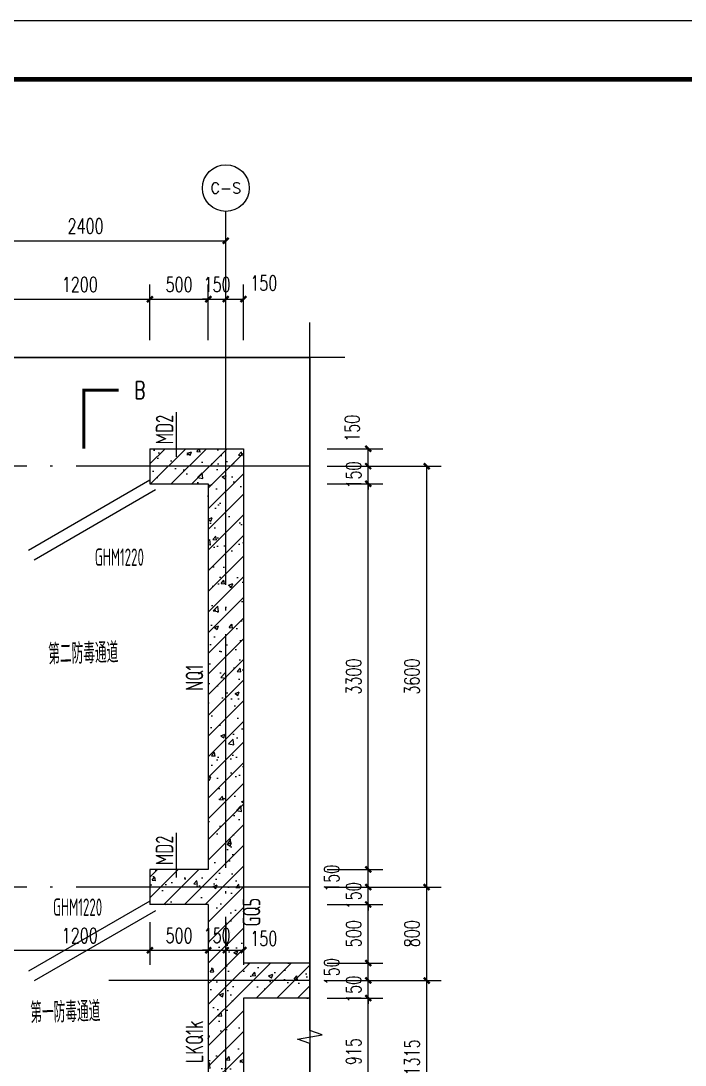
# Model space of a CAD drawing. Extents: x 37906 to 290206, y -18154 to 41246.
# Drawn here: x 137850 to 143533, y 32313 to 41246 of the extents above; entities that cross this region are included whole.
import ezdxf
from ezdxf.enums import TextEntityAlignment as Align

# ---------------------------------------------------------------- set-up
doc = ezdxf.new("R2010")
doc.units = 0
doc.header["$LTSCALE"] = 1000
doc.header["$MEASUREMENT"] = 0
doc.linetypes.add('DOTE', pattern=[2.42, 2, -0.2, 0.02, -0.2])
for name, color, linetype in [('AXIS', 3, 'Continuous'), ('AXIS_TEXT', 7, 'Continuous'), ('DIM_SYMB', 3, 'Continuous'), ('DOTE', 1, 'DOTE'), ('ECA_TK', 7, 'Continuous'), ('PUB_DIM', 3, 'Continuous'), ('PUB_HATCH', 8, 'Continuous'), ('PUB_TEXT', 7, 'Continuous'), ('RF-M', 7, 'Continuous'), ('RF-MBH', 11, 'Continuous'), ('RF-QT', 30, 'Continuous'), ('TEXT', 7, 'Continuous'), ('tk', 7, 'Continuous')]:
    doc.layers.add(name, color=color, linetype=linetype)
doc.layers.add('RF-WZ', color=110, linetype='Continuous', lineweight=0)
doc.styles.add('8B2_02', font='tssdeng.shx', dxfattribs={"width": 0.6, "bigfont": 'TSSDCHN.shx'})
doc.styles.add('_TCH_AXIS', font='COMPLEX', dxfattribs={"bigfont": 'GBCBIG'})
doc.styles.add('_TCH_DIM_T3', font='SIMPLEX', dxfattribs={"width": 0.705882, "bigfont": 'GBCBIG'})
doc.styles.add('_TCH_LABEL', font='COMPLEX', dxfattribs={"bigfont": 'GBCBIG'})
doc.styles.add('_TCH_WINDOW', font='tssdeng.shx', dxfattribs={"width": 0.8, "height": 3.5, "bigfont": 'tssdchn.shx'})
doc.styles.add('COMPLEX', font='COMPLEX.shx', dxfattribs={"width": 0.65})
doc.styles.get("Standard").update_dxf_attribs({"font": 'tssdeng2.shx', "width": 0.7, "bigfont": 'hztxt.shx'})
doc.styles.add('TSSD_Rein', font='tssdeng2.shx', dxfattribs={"width": 0.7, "bigfont": 'tssdchn.shx'})
doc.dimstyles.new('_TCH_ARCH&&50', dxfattribs={"dimtxt": 127.5, "dimasz": 50, "dimexe": 125, "dimexo": 150, "dimgap": 61.25, "dimtad": 1, "dimdec": 0, "dimrnd": 5, "dimzin": 0, "dimdsep": 46, "dimtxsty": '_TCH_DIM_T3', "dimblk": 'ARCHTICK', "dimcen": 0.09, "dimclrt": 7, "dimazin": 2, "dimtfac": 1, "dimtdec": 0, "dimtix": 1, "dimtmove": 2, "dimatfit": 3, "dimfxl": 1, "dimtolj": 1, "dimtzin": 0, "dimarcsym": 0})
pattern_1 = [(45, (-1661801.9, -37604.78), (-88.388348, 88.388348), []), (50, (-1661801.9, -37604.78), (358.63009, -31.376067), [37.5, -412.5]), (355, (-1661801.9, -37604.8), (-69.37567, 376.09607), [30, -330]), (100.4514, (-1661772, -37607.4), (289.25469, 344.71977), [31.870095, -350.571056]), (46.1842, (-1661801.9, -37504.8), (533.62052, -82.75951), [56.25, -618.75]), (96.6356, (-1661757.43, -37511.7), (467.33135, 487.05894), [47.80514, -525.8565]), (351.1842, (-1661801.9, -37504.8), (467.33097, 487.0593), [45, -495]), (21, (-1661751.9, -37529.78), (298.453526, -201.309445), [37.5, -412.5]), (326, (-1661751.9, -37529.8), (121.657666, 362.57502), [30, -330]), (71.4514, (-1661727.03, -37546.56), (420.111314, 161.26525), [31.870095, -350.571056]), (37.5, (-1661801.9, -37604.78), (6.079928, 166.446927), [0, -326, 0, -335, 0, -331.25]), (7.5, (-1661801.9, -37604.78), (131.534769, 197.205856), [0, -191, 0, -318.5, 0, -126.25]), (327.5, (-1661913.4, -37604.78), (266.911218, -11.277436), [0, -125, 0, -390, 0, -517.5]), (317.5, (-1661963.4, -37604.78), (291.593085, 50.05249), [0, -162.5, 0, -259, 0, -367.5])]

# ---------------------------------------------------------------- blocks, each defined once
blk = doc.blocks.new('10B_A1E图框')
at = {"layer": 'ECA_TK'}
blk.add_lwpolyline([(0, 0), (841, 0), (841, 594), (0, 594)], close=True, dxfattribs=at)
at = {"layer": 'ECA_TK', "const_width": 0.8}
blk.add_lwpolyline([(831, 10), (831, 584), (18, 584), (18, 10)], close=True, dxfattribs=at)
blk = doc.blocks.new('_ArchTick')
at = {"color": 0, "linetype": 'ByBlock', "const_width": 0.4}
blk.add_lwpolyline([(-0.5, -0.5), (0.5, 0.5)], dxfattribs=at)
blk = doc.blocks.new('*D373')
at = {"layer": 'Defpoints', "color": 0, "transparency": 16777216}
for p in [(137753.5, 33686.3), (138953.5, 33686.3), (138953.5, 33296.1)]:
    blk.add_point(p, dxfattribs=at)
at = {"layer": 'PUB_DIM', "color": 0, "lineweight": -2, "transparency": 16777216}
for p, q in [((137753.5, 33536.3), (137753.5, 33171.1)), ((138953.5, 33536.3), (138953.5, 33171.1)), ((137753.5, 33296.1), (138953.5, 33296.1))]:
    blk.add_line(p, q, dxfattribs=at)
at = {"layer": 'PUB_DIM', "color": 0, "lineweight": -2, "transparency": 16777216, "xscale": 50, "yscale": 50, "zscale": 50, "rotation": 180}
blk.add_blockref('_ArchTick', (137753.5, 33296.1), dxfattribs=at)
at = {"layer": 'PUB_DIM', "color": 0, "lineweight": -2, "transparency": 16777216, "xscale": 50, "yscale": 50, "zscale": 50}
blk.add_blockref('_ArchTick', (138953.5, 33296.1), dxfattribs=at)
at = {"layer": 'PUB_DIM', "color": 7, "transparency": 16777216, "insert": (138353.5, 33421.1), "char_height": 127.5, "attachment_point": 5, "style": '_TCH_DIM_T3'}
blk.add_mtext('\\A1;1200', dxfattribs=at)
blk = doc.blocks.new('*D374')
at = {"layer": 'Defpoints', "color": 0, "transparency": 16777216}
for p in [(138953.5, 33686.3), (139453.5, 33686.3), (139453.5, 33296.1)]:
    blk.add_point(p, dxfattribs=at)
at = {"layer": 'PUB_DIM', "color": 0, "lineweight": -2, "transparency": 16777216}
for p, q in [((138953.5, 33536.3), (138953.5, 33171.1)), ((139453.5, 33536.3), (139453.5, 33171.1)), ((138953.5, 33296.1), (139453.5, 33296.1))]:
    blk.add_line(p, q, dxfattribs=at)
at = {"layer": 'PUB_DIM', "color": 0, "lineweight": -2, "transparency": 16777216, "xscale": 50, "yscale": 50, "zscale": 50, "rotation": 180}
blk.add_blockref('_ArchTick', (138953.5, 33296.1), dxfattribs=at)
at = {"layer": 'PUB_DIM', "color": 0, "lineweight": -2, "transparency": 16777216, "xscale": 50, "yscale": 50, "zscale": 50}
blk.add_blockref('_ArchTick', (139453.5, 33296.1), dxfattribs=at)
at = {"layer": 'PUB_DIM', "color": 7, "transparency": 16777216, "insert": (139203.5, 33421.1), "char_height": 127.5, "attachment_point": 5, "style": '_TCH_DIM_T3'}
blk.add_mtext('\\A1;500', dxfattribs=at)
blk = doc.blocks.new('*D375')
at = {"layer": 'Defpoints', "color": 0, "transparency": 16777216}
for p in [(139453.5, 33686.3), (139603.5, 33686.3), (139603.5, 33296.1)]:
    blk.add_point(p, dxfattribs=at)
at = {"layer": 'PUB_DIM', "color": 0, "lineweight": -2, "transparency": 16777216}
for p, q in [((139453.5, 33536.3), (139453.5, 33171.1)), ((139603.5, 33536.3), (139603.5, 33171.1)), ((139453.5, 33296.1), (139403.5, 33296.1)), ((139453.5, 33296.1), (139603.5, 33296.1)), ((139603.5, 33296.1), (139653.5, 33296.1))]:
    blk.add_line(p, q, dxfattribs=at)
at = {"layer": 'PUB_DIM', "color": 0, "lineweight": -2, "transparency": 16777216, "xscale": 50, "yscale": 50, "zscale": 50}
blk.add_blockref('_ArchTick', (139453.5, 33296.1), dxfattribs=at)
at = {"layer": 'PUB_DIM', "color": 0, "lineweight": -2, "transparency": 16777216, "xscale": 50, "yscale": 50, "zscale": 50, "rotation": 180}
blk.add_blockref('_ArchTick', (139603.5, 33296.1), dxfattribs=at)
at = {"layer": 'PUB_DIM', "color": 7, "transparency": 16777216, "insert": (139528.5, 33421.1), "char_height": 127.5, "attachment_point": 5, "style": '_TCH_DIM_T3'}
blk.add_mtext('\\A1;150', dxfattribs=at)
blk = doc.blocks.new('*D376')
at = {"layer": 'Defpoints', "color": 0, "transparency": 16777216}
for p in [(139603.5, 33686.3), (139753.5, 33686.3), (139753.5, 33296.1)]:
    blk.add_point(p, dxfattribs=at)
at = {"layer": 'PUB_DIM', "color": 0, "lineweight": -2, "transparency": 16777216}
for p, q in [((139603.5, 33536.3), (139603.5, 33171.1)), ((139753.5, 33536.3), (139753.5, 33171.1)), ((139603.5, 33296.1), (139753.5, 33296.1))]:
    blk.add_line(p, q, dxfattribs=at)
at = {"layer": 'PUB_DIM', "color": 0, "lineweight": -2, "transparency": 16777216, "xscale": 50, "yscale": 50, "zscale": 50, "rotation": 180}
blk.add_blockref('_ArchTick', (139603.5, 33296.1), dxfattribs=at)
at = {"layer": 'PUB_DIM', "color": 0, "lineweight": -2, "transparency": 16777216, "xscale": 50, "yscale": 50, "zscale": 50}
blk.add_blockref('_ArchTick', (139753.5, 33296.1), dxfattribs=at)
at = {"layer": 'PUB_DIM', "color": 7, "transparency": 16777216, "insert": (139928.5, 33395.6), "char_height": 127.5, "attachment_point": 5, "style": '_TCH_DIM_T3'}
blk.add_mtext('\\A1;150', dxfattribs=at)
blk = doc.blocks.new('*D399')
at = {"layer": 'Defpoints', "color": 0, "transparency": 16777216}
for p in [(140321.7, 32886.3), (140821.7, 32886.3), (140321.7, 31970.9)]:
    blk.add_point(p, dxfattribs=at)
at = {"layer": 'PUB_DIM', "color": 0, "lineweight": -2, "transparency": 16777216}
for p, q in [((140471.7, 32886.3), (140946.7, 32886.3)), ((140821.7, 31970.9), (140821.7, 32886.3)), ((140471.7, 31970.9), (140946.7, 31970.9))]:
    blk.add_line(p, q, dxfattribs=at)
at = {"layer": 'PUB_DIM', "color": 0, "lineweight": -2, "transparency": 16777216, "xscale": 50, "yscale": 50, "zscale": 50}
for p, rotation in [((140821.7, 32886.3), 90), ((140821.7, 31970.9), 270)]:
    blk.add_blockref('_ArchTick', p, dxfattribs=dict(at, rotation=rotation))
at = {"layer": 'PUB_DIM', "color": 7, "transparency": 16777216, "insert": (140696.7, 32428.6), "char_height": 127.5, "attachment_point": 5, "rotation": 90, "style": '_TCH_DIM_T3'}
blk.add_mtext('\\A1;915', dxfattribs=at)
blk = doc.blocks.new('*D400')
at = {"layer": 'Defpoints', "color": 0, "transparency": 16777216}
for p in [(140321.7, 33036.3), (140821.7, 33036.3), (140321.7, 32886.3)]:
    blk.add_point(p, dxfattribs=at)
at = {"layer": 'PUB_DIM', "color": 0, "lineweight": -2, "transparency": 16777216}
for p, q in [((140821.7, 33036.3), (140821.7, 33086.3)), ((140471.7, 33036.3), (140946.7, 33036.3)), ((140821.7, 32886.3), (140821.7, 33036.3)), ((140471.7, 32886.3), (140946.7, 32886.3)), ((140821.7, 32886.3), (140821.7, 32836.3))]:
    blk.add_line(p, q, dxfattribs=at)
at = {"layer": 'PUB_DIM', "color": 0, "lineweight": -2, "transparency": 16777216, "xscale": 50, "yscale": 50, "zscale": 50}
for p, rotation in [((140821.7, 33036.3), 270), ((140821.7, 32886.3), 90)]:
    blk.add_blockref('_ArchTick', p, dxfattribs=dict(at, rotation=rotation))
at = {"layer": 'PUB_DIM', "color": 7, "transparency": 16777216, "insert": (140696.7, 32961.3), "char_height": 127.5, "attachment_point": 5, "rotation": 90, "style": '_TCH_DIM_T3'}
blk.add_mtext('\\A1;150', dxfattribs=at)
blk = doc.blocks.new('*D401')
at = {"layer": 'Defpoints', "color": 0, "transparency": 16777216}
for p in [(140321.7, 33186.3), (140821.7, 33186.3), (140321.7, 33036.3)]:
    blk.add_point(p, dxfattribs=at)
at = {"layer": 'PUB_DIM', "color": 0, "lineweight": -2, "transparency": 16777216}
for p, q in [((140471.7, 33186.3), (140946.7, 33186.3)), ((140821.7, 33036.3), (140821.7, 33186.3)), ((140471.7, 33036.3), (140946.7, 33036.3))]:
    blk.add_line(p, q, dxfattribs=at)
at = {"layer": 'PUB_DIM', "color": 0, "lineweight": -2, "transparency": 16777216, "xscale": 50, "yscale": 50, "zscale": 50}
for p, rotation in [((140821.7, 33186.3), 90), ((140821.7, 33036.3), 270)]:
    blk.add_blockref('_ArchTick', p, dxfattribs=dict(at, rotation=rotation))
at = {"layer": 'PUB_DIM', "color": 7, "transparency": 16777216, "insert": (140509.2, 33111.3), "char_height": 127.5, "attachment_point": 5, "rotation": 90, "style": '_TCH_DIM_T3'}
blk.add_mtext('\\A1;150', dxfattribs=at)
blk = doc.blocks.new('*D402')
at = {"layer": 'Defpoints', "color": 0, "transparency": 16777216}
for p in [(140321.7, 33686.3), (140821.7, 33686.3), (140321.7, 33186.3)]:
    blk.add_point(p, dxfattribs=at)
at = {"layer": 'PUB_DIM', "color": 0, "lineweight": -2, "transparency": 16777216}
for p, q in [((140471.7, 33686.3), (140946.7, 33686.3)), ((140821.7, 33186.3), (140821.7, 33686.3)), ((140471.7, 33186.3), (140946.7, 33186.3))]:
    blk.add_line(p, q, dxfattribs=at)
at = {"layer": 'PUB_DIM', "color": 0, "lineweight": -2, "transparency": 16777216, "xscale": 50, "yscale": 50, "zscale": 50}
for p, rotation in [((140821.7, 33686.3), 90), ((140821.7, 33186.3), 270)]:
    blk.add_blockref('_ArchTick', p, dxfattribs=dict(at, rotation=rotation))
at = {"layer": 'PUB_DIM', "color": 7, "transparency": 16777216, "insert": (140696.7, 33436.3), "char_height": 127.5, "attachment_point": 5, "rotation": 90, "style": '_TCH_DIM_T3'}
blk.add_mtext('\\A1;500', dxfattribs=at)
blk = doc.blocks.new('*D403')
at = {"layer": 'Defpoints', "color": 0, "transparency": 16777216}
for p in [(140321.7, 33836.3), (140821.7, 33836.3), (140321.7, 33686.3)]:
    blk.add_point(p, dxfattribs=at)
at = {"layer": 'PUB_DIM', "color": 0, "lineweight": -2, "transparency": 16777216}
for p, q in [((140821.7, 33836.3), (140821.7, 33886.3)), ((140471.7, 33836.3), (140946.7, 33836.3)), ((140821.7, 33686.3), (140821.7, 33836.3)), ((140471.7, 33686.3), (140946.7, 33686.3)), ((140821.7, 33686.3), (140821.7, 33636.3))]:
    blk.add_line(p, q, dxfattribs=at)
at = {"layer": 'PUB_DIM', "color": 0, "lineweight": -2, "transparency": 16777216, "xscale": 50, "yscale": 50, "zscale": 50}
for p, rotation in [((140821.7, 33836.3), 270), ((140821.7, 33686.3), 90)]:
    blk.add_blockref('_ArchTick', p, dxfattribs=dict(at, rotation=rotation))
at = {"layer": 'PUB_DIM', "color": 7, "transparency": 16777216, "insert": (140696.7, 33761.3), "char_height": 127.5, "attachment_point": 5, "rotation": 90, "style": '_TCH_DIM_T3'}
blk.add_mtext('\\A1;150', dxfattribs=at)
blk = doc.blocks.new('*D404')
at = {"layer": 'Defpoints', "color": 0, "transparency": 16777216}
for p in [(140321.7, 33986.3), (140821.7, 33986.3), (140321.7, 33836.3)]:
    blk.add_point(p, dxfattribs=at)
at = {"layer": 'PUB_DIM', "color": 0, "lineweight": -2, "transparency": 16777216}
for p, q in [((140471.7, 33986.3), (140946.7, 33986.3)), ((140821.7, 33836.3), (140821.7, 33986.3)), ((140471.7, 33836.3), (140946.7, 33836.3))]:
    blk.add_line(p, q, dxfattribs=at)
at = {"layer": 'PUB_DIM', "color": 0, "lineweight": -2, "transparency": 16777216, "xscale": 50, "yscale": 50, "zscale": 50}
for p, rotation in [((140821.7, 33986.3), 90), ((140821.7, 33836.3), 270)]:
    blk.add_blockref('_ArchTick', p, dxfattribs=dict(at, rotation=rotation))
at = {"layer": 'PUB_DIM', "color": 7, "transparency": 16777216, "insert": (140509.2, 33911.3), "char_height": 127.5, "attachment_point": 5, "rotation": 90, "style": '_TCH_DIM_T3'}
blk.add_mtext('\\A1;150', dxfattribs=at)
blk = doc.blocks.new('*D405')
at = {"layer": 'Defpoints', "color": 0, "transparency": 16777216}
for p in [(140321.7, 37286.3), (140821.7, 37286.3), (140321.7, 33986.3)]:
    blk.add_point(p, dxfattribs=at)
at = {"layer": 'PUB_DIM', "color": 0, "lineweight": -2, "transparency": 16777216}
for p, q in [((140471.7, 37286.3), (140946.7, 37286.3)), ((140821.7, 33986.3), (140821.7, 37286.3)), ((140471.7, 33986.3), (140946.7, 33986.3))]:
    blk.add_line(p, q, dxfattribs=at)
at = {"layer": 'PUB_DIM', "color": 0, "lineweight": -2, "transparency": 16777216, "xscale": 50, "yscale": 50, "zscale": 50}
for p, rotation in [((140821.7, 37286.3), 90), ((140821.7, 33986.3), 270)]:
    blk.add_blockref('_ArchTick', p, dxfattribs=dict(at, rotation=rotation))
at = {"layer": 'PUB_DIM', "color": 7, "transparency": 16777216, "insert": (140696.7, 35636.3), "char_height": 127.5, "attachment_point": 5, "rotation": 90, "style": '_TCH_DIM_T3'}
blk.add_mtext('\\A1;3300', dxfattribs=at)
blk = doc.blocks.new('*D406')
at = {"layer": 'Defpoints', "color": 0, "transparency": 16777216}
for p in [(140321.7, 37436.3), (140821.7, 37436.3), (140321.7, 37286.3)]:
    blk.add_point(p, dxfattribs=at)
at = {"layer": 'PUB_DIM', "color": 0, "lineweight": -2, "transparency": 16777216}
for p, q in [((140471.7, 37436.3), (140946.7, 37436.3)), ((140821.7, 37436.3), (140821.7, 37486.3)), ((140821.7, 37286.3), (140821.7, 37436.3)), ((140471.7, 37286.3), (140946.7, 37286.3)), ((140821.7, 37286.3), (140821.7, 37236.3))]:
    blk.add_line(p, q, dxfattribs=at)
at = {"layer": 'PUB_DIM', "color": 0, "lineweight": -2, "transparency": 16777216, "xscale": 50, "yscale": 50, "zscale": 50}
for p, rotation in [((140821.7, 37436.3), 270), ((140821.7, 37286.3), 90)]:
    blk.add_blockref('_ArchTick', p, dxfattribs=dict(at, rotation=rotation))
at = {"layer": 'PUB_DIM', "color": 7, "transparency": 16777216, "insert": (140696.7, 37361.3), "char_height": 127.5, "attachment_point": 5, "rotation": 90, "style": '_TCH_DIM_T3'}
blk.add_mtext('\\A1;150', dxfattribs=at)
blk = doc.blocks.new('*D407')
at = {"layer": 'Defpoints', "color": 0, "transparency": 16777216}
for p in [(140321.7, 37586.3), (140821.7, 37586.3), (140321.7, 37436.3)]:
    blk.add_point(p, dxfattribs=at)
at = {"layer": 'PUB_DIM', "color": 0, "lineweight": -2, "transparency": 16777216}
for p, q in [((140471.7, 37586.3), (140946.7, 37586.3)), ((140821.7, 37436.3), (140821.7, 37586.3)), ((140471.7, 37436.3), (140946.7, 37436.3))]:
    blk.add_line(p, q, dxfattribs=at)
at = {"layer": 'PUB_DIM', "color": 0, "lineweight": -2, "transparency": 16777216, "xscale": 50, "yscale": 50, "zscale": 50}
for p, rotation in [((140821.7, 37586.3), 90), ((140821.7, 37436.3), 270)]:
    blk.add_blockref('_ArchTick', p, dxfattribs=dict(at, rotation=rotation))
at = {"layer": 'PUB_DIM', "color": 7, "transparency": 16777216, "insert": (140684.2, 37761.3), "char_height": 127.5, "attachment_point": 5, "rotation": 90, "style": '_TCH_DIM_T3'}
blk.add_mtext('\\A1;150', dxfattribs=at)
blk = doc.blocks.new('*D435')
at = {"layer": 'Defpoints', "color": 0, "transparency": 16777216}
for p in [(140321.7, 33036.3), (141321.7, 33036.3), (140321.7, 31720.9)]:
    blk.add_point(p, dxfattribs=at)
at = {"layer": 'PUB_DIM', "color": 0, "lineweight": -2, "transparency": 16777216}
for p, q in [((140471.7, 33036.3), (141446.7, 33036.3)), ((141321.7, 31720.9), (141321.7, 33036.3)), ((140471.7, 31720.9), (141446.7, 31720.9))]:
    blk.add_line(p, q, dxfattribs=at)
at = {"layer": 'PUB_DIM', "color": 0, "lineweight": -2, "transparency": 16777216, "xscale": 50, "yscale": 50, "zscale": 50}
for p, rotation in [((141321.7, 33036.3), 90), ((141321.7, 31720.9), 270)]:
    blk.add_blockref('_ArchTick', p, dxfattribs=dict(at, rotation=rotation))
at = {"layer": 'PUB_DIM', "color": 7, "transparency": 16777216, "insert": (141196.7, 32378.6), "char_height": 127.5, "attachment_point": 5, "rotation": 90, "style": '_TCH_DIM_T3'}
blk.add_mtext('\\A1;1315', dxfattribs=at)
blk = doc.blocks.new('*D436')
at = {"layer": 'Defpoints', "color": 0, "transparency": 16777216}
for p in [(140321.7, 33836.3), (141321.7, 33836.3), (140321.7, 33036.3)]:
    blk.add_point(p, dxfattribs=at)
at = {"layer": 'PUB_DIM', "color": 0, "lineweight": -2, "transparency": 16777216}
for p, q in [((140471.7, 33836.3), (141446.7, 33836.3)), ((141321.7, 33036.3), (141321.7, 33836.3)), ((140471.7, 33036.3), (141446.7, 33036.3))]:
    blk.add_line(p, q, dxfattribs=at)
at = {"layer": 'PUB_DIM', "color": 0, "lineweight": -2, "transparency": 16777216, "xscale": 50, "yscale": 50, "zscale": 50}
for p, rotation in [((141321.7, 33836.3), 90), ((141321.7, 33036.3), 270)]:
    blk.add_blockref('_ArchTick', p, dxfattribs=dict(at, rotation=rotation))
at = {"layer": 'PUB_DIM', "color": 7, "transparency": 16777216, "insert": (141196.7, 33436.3), "char_height": 127.5, "attachment_point": 5, "rotation": 90, "style": '_TCH_DIM_T3'}
blk.add_mtext('\\A1;800', dxfattribs=at)
blk = doc.blocks.new('*D437')
at = {"layer": 'Defpoints', "color": 0, "transparency": 16777216}
for p in [(140321.7, 37436.3), (141321.7, 37436.3), (140321.7, 33836.3)]:
    blk.add_point(p, dxfattribs=at)
at = {"layer": 'PUB_DIM', "color": 0, "lineweight": -2, "transparency": 16777216}
for p, q in [((140471.7, 37436.3), (141446.7, 37436.3)), ((141321.7, 33836.3), (141321.7, 37436.3)), ((140471.7, 33836.3), (141446.7, 33836.3))]:
    blk.add_line(p, q, dxfattribs=at)
at = {"layer": 'PUB_DIM', "color": 0, "lineweight": -2, "transparency": 16777216, "xscale": 50, "yscale": 50, "zscale": 50}
for p, rotation in [((141321.7, 37436.3), 90), ((141321.7, 33836.3), 270)]:
    blk.add_blockref('_ArchTick', p, dxfattribs=dict(at, rotation=rotation))
at = {"layer": 'PUB_DIM', "color": 7, "transparency": 16777216, "insert": (141196.7, 35636.3), "char_height": 127.5, "attachment_point": 5, "rotation": 90, "style": '_TCH_DIM_T3'}
blk.add_mtext('\\A1;3600', dxfattribs=at)
blk = doc.blocks.new('*D444')
at = {"layer": 'Defpoints', "color": 0, "transparency": 16777216}
for p in [(138953.9, 38865.8), (137753.9, 38365.8), (138953.9, 38365.8)]:
    blk.add_point(p, dxfattribs=at)
at = {"layer": 'PUB_DIM', "color": 0, "lineweight": -2, "transparency": 16777216}
for p, q in [((137753.9, 38515.8), (137753.9, 38990.8)), ((138953.9, 38515.8), (138953.9, 38990.8)), ((137753.9, 38865.8), (138953.9, 38865.8))]:
    blk.add_line(p, q, dxfattribs=at)
at = {"layer": 'PUB_DIM', "color": 0, "lineweight": -2, "transparency": 16777216, "xscale": 50, "yscale": 50, "zscale": 50, "rotation": 180}
blk.add_blockref('_ArchTick', (137753.9, 38865.8), dxfattribs=at)
at = {"layer": 'PUB_DIM', "color": 0, "lineweight": -2, "transparency": 16777216, "xscale": 50, "yscale": 50, "zscale": 50}
blk.add_blockref('_ArchTick', (138953.9, 38865.8), dxfattribs=at)
at = {"layer": 'PUB_DIM', "color": 7, "transparency": 16777216, "insert": (138353.9, 38990.8), "char_height": 127.5, "attachment_point": 5, "style": '_TCH_DIM_T3'}
blk.add_mtext('\\A1;1200', dxfattribs=at)
blk = doc.blocks.new('*D445')
at = {"layer": 'Defpoints', "color": 0, "transparency": 16777216}
for p in [(139453.5, 38865.8), (138953.9, 38365.8), (139453.5, 38365.8)]:
    blk.add_point(p, dxfattribs=at)
at = {"layer": 'PUB_DIM', "color": 0, "lineweight": -2, "transparency": 16777216}
for p, q in [((138953.9, 38515.8), (138953.9, 38990.8)), ((139453.5, 38515.8), (139453.5, 38990.8)), ((138953.9, 38865.8), (139453.5, 38865.8))]:
    blk.add_line(p, q, dxfattribs=at)
at = {"layer": 'PUB_DIM', "color": 0, "lineweight": -2, "transparency": 16777216, "xscale": 50, "yscale": 50, "zscale": 50, "rotation": 180}
blk.add_blockref('_ArchTick', (138953.9, 38865.8), dxfattribs=at)
at = {"layer": 'PUB_DIM', "color": 0, "lineweight": -2, "transparency": 16777216, "xscale": 50, "yscale": 50, "zscale": 50}
blk.add_blockref('_ArchTick', (139453.5, 38865.8), dxfattribs=at)
at = {"layer": 'PUB_DIM', "color": 7, "transparency": 16777216, "insert": (139203.7, 38990.8), "char_height": 127.5, "attachment_point": 5, "style": '_TCH_DIM_T3'}
blk.add_mtext('\\A1;500', dxfattribs=at)
blk = doc.blocks.new('*D446')
at = {"layer": 'Defpoints', "color": 0, "transparency": 16777216}
for p in [(139603.5, 38865.8), (139453.5, 38365.8), (139603.5, 38365.8)]:
    blk.add_point(p, dxfattribs=at)
at = {"layer": 'PUB_DIM', "color": 0, "lineweight": -2, "transparency": 16777216}
for p, q in [((139453.5, 38515.8), (139453.5, 38990.8)), ((139603.5, 38515.8), (139603.5, 38990.8)), ((139453.5, 38865.8), (139403.5, 38865.8)), ((139453.5, 38865.8), (139603.5, 38865.8)), ((139603.5, 38865.8), (139653.5, 38865.8))]:
    blk.add_line(p, q, dxfattribs=at)
at = {"layer": 'PUB_DIM', "color": 0, "lineweight": -2, "transparency": 16777216, "xscale": 50, "yscale": 50, "zscale": 50}
blk.add_blockref('_ArchTick', (139453.5, 38865.8), dxfattribs=at)
at = {"layer": 'PUB_DIM', "color": 0, "lineweight": -2, "transparency": 16777216, "xscale": 50, "yscale": 50, "zscale": 50, "rotation": 180}
blk.add_blockref('_ArchTick', (139603.5, 38865.8), dxfattribs=at)
at = {"layer": 'PUB_DIM', "color": 7, "transparency": 16777216, "insert": (139528.5, 38990.8), "char_height": 127.5, "attachment_point": 5, "style": '_TCH_DIM_T3'}
blk.add_mtext('\\A1;150', dxfattribs=at)
blk = doc.blocks.new('*D447')
at = {"layer": 'Defpoints', "color": 0, "transparency": 16777216}
for p in [(139753.5, 38865.8), (139603.5, 38365.8), (139753.5, 38365.8)]:
    blk.add_point(p, dxfattribs=at)
at = {"layer": 'PUB_DIM', "color": 0, "lineweight": -2, "transparency": 16777216}
for p, q in [((139603.5, 38515.8), (139603.5, 38990.8)), ((139753.5, 38515.8), (139753.5, 38990.8)), ((139603.5, 38865.8), (139753.5, 38865.8))]:
    blk.add_line(p, q, dxfattribs=at)
at = {"layer": 'PUB_DIM', "color": 0, "lineweight": -2, "transparency": 16777216, "xscale": 50, "yscale": 50, "zscale": 50, "rotation": 180}
blk.add_blockref('_ArchTick', (139603.5, 38865.8), dxfattribs=at)
at = {"layer": 'PUB_DIM', "color": 0, "lineweight": -2, "transparency": 16777216, "xscale": 50, "yscale": 50, "zscale": 50}
blk.add_blockref('_ArchTick', (139753.5, 38865.8), dxfattribs=at)
at = {"layer": 'PUB_DIM', "color": 7, "transparency": 16777216, "insert": (139928.5, 39003.3), "char_height": 127.5, "attachment_point": 5, "style": '_TCH_DIM_T3'}
blk.add_mtext('\\A1;150', dxfattribs=at)
blk = doc.blocks.new('*D450')
at = {"layer": 'Defpoints', "color": 0, "transparency": 16777216}
for p in [(139603.5, 39365.8), (137203.5, 38365.8), (139603.5, 38365.8)]:
    blk.add_point(p, dxfattribs=at)
at = {"layer": 'PUB_DIM', "color": 0, "lineweight": -2, "transparency": 16777216}
for p, q in [((137203.5, 38515.8), (137203.5, 39490.8)), ((139603.5, 38515.8), (139603.5, 39490.8)), ((137203.5, 39365.8), (139603.5, 39365.8))]:
    blk.add_line(p, q, dxfattribs=at)
at = {"layer": 'PUB_DIM', "color": 0, "lineweight": -2, "transparency": 16777216, "xscale": 50, "yscale": 50, "zscale": 50, "rotation": 180}
blk.add_blockref('_ArchTick', (137203.5, 39365.8), dxfattribs=at)
at = {"layer": 'PUB_DIM', "color": 0, "lineweight": -2, "transparency": 16777216, "xscale": 50, "yscale": 50, "zscale": 50}
blk.add_blockref('_ArchTick', (139603.5, 39365.8), dxfattribs=at)
at = {"layer": 'PUB_DIM', "color": 7, "transparency": 16777216, "insert": (138403.5, 39490.8), "char_height": 127.5, "attachment_point": 5, "style": '_TCH_DIM_T3'}
blk.add_mtext('\\A1;2400', dxfattribs=at)
blk = doc.blocks.new('$DorLib2D$00000179')
at = {"color": 0}
for p, q in [((-0.54, 0.1693), (0.326, 0.6693)), ((-0.5, 0.1), (0.366, 0.6))]:
    blk.add_line(p, q, dxfattribs=at)
blk = doc.blocks.new('_AXISO')
blk.add_circle((0, 0), 0.5)
at = {"layer": 'AXIS_TEXT', "style": 'COMPLEX', "width": 1.041667}
blk.add_attdef('A', text='', height=0.56, dxfattribs=at).set_placement((-0.25, -0.28), (0.25, -0.28), align=Align.FIT)

msp = doc.modelspace()

# ---------------------------------------------------------------- hatches: boundary and pattern name
at = {"layer": 'PUB_HATCH'}
h = msp.add_hatch(dxfattribs=at)
h.set_pattern_fill('钢筋混凝土', color=256, scale=50, style=0)
h.set_pattern_definition(pattern_1)
h.paths.add_polyline_path([(139753.5, 37586.3), (138953.9, 37586.3), (138953.9, 37286.3), (139453.5, 37286.3)])
h = msp.add_hatch(dxfattribs=at)
h.set_pattern_fill('钢筋混凝土', color=256, scale=50, style=0)
h.set_pattern_definition(pattern_1)
h.paths.add_polyline_path([(139553.5, 33836.3), (139753.5, 33836.3), (139753.5, 37586.3), (139453.5, 37286.3), (139453.5, 33986.3)])
h = msp.add_hatch(dxfattribs=at)
h.set_pattern_fill('钢筋混凝土', color=256, scale=50, style=0)
h.set_pattern_definition(pattern_1)
h.paths.add_polyline_path([(139453.5, 33986.3), (138953.5, 33986.3), (138953.5, 33686.3), (139453.5, 33686.3), (139553.5, 33836.3)])
h = msp.add_hatch(dxfattribs=at)
h.set_pattern_fill('钢筋混凝土', color=256, scale=50, style=0)
h.set_pattern_definition(pattern_1)
h.paths.add_polyline_path([(139653.5, 33036.3), (139753.5, 33186.3), (139753.5, 33836.3), (139553.5, 33836.3), (139453.5, 33686.3), (139453.5, 33036.3)])
h = msp.add_hatch(dxfattribs=at)
h.set_pattern_fill('钢筋混凝土', color=256, scale=50, style=0)
h.set_pattern_definition(pattern_1)
h.paths.add_polyline_path([(140321.7, 33186.3), (139753.5, 33186.3), (139653.5, 33036.3), (139753.5, 32886.3), (140321.7, 32886.3)])
h = msp.add_hatch(dxfattribs=at)
h.set_pattern_fill('钢筋混凝土', color=256, scale=50, style=0)
h.set_pattern_definition(pattern_1)
h.paths.add_polyline_path([(139553.5, 31726), (139753.5, 31736.3), (139753.5, 32886.3), (139653.5, 33036.3), (139453.5, 33036.3), (139453.5, 31870.9)])

# ---------------------------------------------------------------- linework, layer by layer
for p, q in [((139178.9, 37900.1), (139178.9, 37516.9)), ((139178.5, 34300.1), (139178.5, 33916.9))]:
    msp.add_line(p, q)
msp.add_lwpolyline([(126149.6, 38365.8), (140321.7, 38365.8), (140321.7, 26740.8), (126149.6, 26740.8), (126149.6, 38365.8)])
at = {"layer": 'AXIS'}
msp.add_line((139603.5, 38365.8), (139603.5, 39615.8), dxfattribs=at)
at = {"layer": 'DIM_SYMB'}
for points in [[(140321.7, 26440.8), (140321.7, 32497), (140216.7, 32535.3), (140426.7, 32572.3), (140321.7, 32609.5), (140321.7, 38665.8)], [(140621.7, 38365.8), (133291.9, 38365.8), (133253.7, 38260.8), (133216.7, 38470.8), (133179.4, 38365.8), (125849.6, 38365.8)]]:
    msp.add_lwpolyline(points, dxfattribs=at)
at = {"layer": 'DIM_SYMB', "const_width": 25}
msp.add_lwpolyline([(138687.7, 38087.2), (138387.7, 38087.2), (138387.7, 37587.2)], dxfattribs=at)
at = {"layer": 'DOTE'}
for p, q in [((139603.5, 26740.8), (139603.5, 38365.8)), ((140321.7, 37436.3), (126149.6, 37436.3)), ((140321.7, 33836.3), (126149.6, 33836.3)), ((140321.7, 33036.3), (138603.5, 33036.3))]:
    msp.add_line(p, q, dxfattribs=at)
at = {"layer": 'RF-QT'}
for p, q in [((138953.9, 37586.3), (138953.9, 37286.3)), ((138953.9, 37586.3), (139753.5, 37586.3)), ((139753.5, 37586.3), (139753.5, 33186.3)), ((138953.9, 37286.3), (139453.5, 37286.3)), ((139453.5, 37286.3), (139453.5, 33986.3)), ((139453.5, 33986.3), (138953.5, 33986.3)), ((138953.5, 33986.3), (138953.5, 33686.3)), ((139453.5, 33686.3), (138953.5, 33686.3)), ((139453.5, 33686.3), (139453.5, 31970.9)), ((140321.7, 33186.3), (139753.5, 33186.3)), ((140321.7, 32886.3), (140321.7, 33186.3)), ((139753.5, 32886.3), (139753.5, 28970.9)), ((140321.7, 32886.3), (139753.5, 32886.3))]:
    msp.add_line(p, q, dxfattribs=at)

# ---------------------------------------------------------------- block references
at = {"layer": 'AXIS'}
ref = msp.add_blockref('_AXISO', (139603.5, 39815.8), dxfattribs=dict(at, xscale=400, yscale=400, zscale=400))
ref.add_attrib('A', 'C-S', dxfattribs={"layer": 'AXIS_TEXT', "height": 91.14, "style": '_TCH_AXIS'}).set_placement((139471.1, 39770.2), (139735.8, 39770.2), align=Align.FIT)
at = {"layer": 'RF-M'}
ref = msp.add_blockref('$DorLib2D$00000179', (138353.9, 37436.3), dxfattribs=dict(at, xscale=1200, yscale=1200, zscale=300, rotation=180.0000000000181))
ref.add_attrib('A', 'GHM1220', (138482.7, 36583.8), dxfattribs={"layer": 'RF-MBH', "height": 148.75, "style": '_TCH_WINDOW', "width": 0.564706})
ref = msp.add_blockref('$DorLib2D$00000179', (138353.5, 33836.3), dxfattribs=dict(at, xscale=1200, yscale=1200, zscale=300, rotation=179.9999999999708))
ref.add_attrib('A', 'GHM1220', (138125.7, 33589.8), dxfattribs={"layer": 'RF-MBH', "height": 148.75, "rotation": 360, "style": '_TCH_WINDOW', "width": 0.564706})
at = {"layer": 'tk', "xscale": 50, "yscale": 50, "zscale": 50}
msp.add_blockref('10B_A1E图框', (122006.2, 11546.3), dxfattribs=at)

# ---------------------------------------------------------------- texts
at = {"width": 0.7}
for p in [(139154.3, 37623.3), (139153.8, 34023.3)]:
    msp.add_text('MD2', height=150, rotation=90, dxfattribs=at).set_placement(p)
at = {"layer": 'PUB_TEXT', "style": '_TCH_LABEL', "width": 0.705882}
msp.add_text('B', height=148.8, dxfattribs=at).set_placement((138820.2, 38012.9))
at = {"layer": 'RF-WZ', "style": '8B2_02', "width": 0.6}
for s, p in [('第二防毒通道', (138086.9, 35740.5)), ('第一防毒通道', (137933.4, 32671.9))]:
    msp.add_text(s, height=175, rotation=1.46741, dxfattribs=at).set_placement(p)
at = {"layer": 'TEXT', "color": 4, "ltscale": 100, "style": 'TSSD_Rein', "width": 0.7}
for s, p in [('NQ1', (139410.1, 35514.5)), ('GQ5', (139898.4, 33498.4)), ('LKQ1k', (139410.1, 32330))]:
    msp.add_text(s, height=150, rotation=90, dxfattribs=at).set_placement(p)

# ---------------------------------------------------------------- dimensions: what is measured, and where the dimension line sits
at = {"layer": 'PUB_DIM'}
for p1, p2, distance, picture, middle in [((137203.5, 38365.8), (139603.5, 38365.8), 1000, '*D450', (138403.5, 39490.8)), ((137753.9, 38365.8), (138953.9, 38365.8), 500, '*D444', (138353.9, 38990.8)), ((138953.9, 38365.8), (139453.5, 38365.8), 500, '*D445', (139203.7, 38990.8)), ((139453.5, 38365.8), (139603.5, 38365.8), 500, '*D446', (139528.5, 38990.8)), ((140321.7, 37286.3), (140321.7, 37436.3), -500, '*D406', (140696.7, 37361.3)), ((140321.7, 33836.3), (140321.7, 37436.3), -1000, '*D437', (141196.7, 35636.3)), ((140321.7, 33986.3), (140321.7, 37286.3), -500, '*D405', (140696.7, 35636.3)), ((140321.7, 33686.3), (140321.7, 33836.3), -500, '*D403', (140696.7, 33761.3)), ((140321.7, 33036.3), (140321.7, 33836.3), -1000, '*D436', (141196.7, 33436.3)), ((137753.5, 33686.3), (138953.5, 33686.3), -390.1, '*D373', (138353.5, 33421.1)), ((138953.5, 33686.3), (139453.5, 33686.3), -390.1, '*D374', (139203.5, 33421.1)), ((139453.5, 33686.3), (139603.5, 33686.3), -390.1, '*D375', (139528.5, 33421.1)), ((140321.7, 33186.3), (140321.7, 33686.3), -500, '*D402', (140696.7, 33436.3)), ((140321.7, 32886.3), (140321.7, 33036.3), -500, '*D400', (140696.7, 32961.3)), ((140321.7, 31720.9), (140321.7, 33036.3), -1000, '*D435', (141196.7, 32378.6)), ((140321.7, 31970.9), (140321.7, 32886.3), -500, '*D399', (140696.7, 32428.6))]:
    dim = msp.add_aligned_dim(p1=p1, p2=p2, distance=distance, dimstyle='_TCH_ARCH&&50', dxfattribs=at)
    dim.commit()
    dim.dimension.update_dxf_attribs({"geometry": picture, "text_midpoint": middle})
for base, p1, p2, angle, picture, middle in [((139753.5, 38865.8), (139603.5, 38365.8), (139753.5, 38365.8), 0, '*D447', (139928.5, 39003.3)), ((140821.7, 37586.3), (140321.7, 37436.3), (140321.7, 37586.3), 90, '*D407', (140684.2, 37761.3)), ((140821.7, 33986.3), (140321.7, 33836.3), (140321.7, 33986.3), 90, '*D404', (140509.2, 33911.3)), ((139753.5, 33296.1), (139603.5, 33686.3), (139753.5, 33686.3), 360, '*D376', (139928.5, 33395.6)), ((140821.7, 33186.3), (140321.7, 33036.3), (140321.7, 33186.3), 90, '*D401', (140509.2, 33111.3))]:
    dim = msp.add_linear_dim(base=base, p1=p1, p2=p2, angle=angle, dimstyle='_TCH_ARCH&&50', dxfattribs=at)
    dim.commit()
    dim.dimension.update_dxf_attribs({"geometry": picture, "text_midpoint": middle, "dimtype": 161})

doc.saveas('drawing.dxf')
